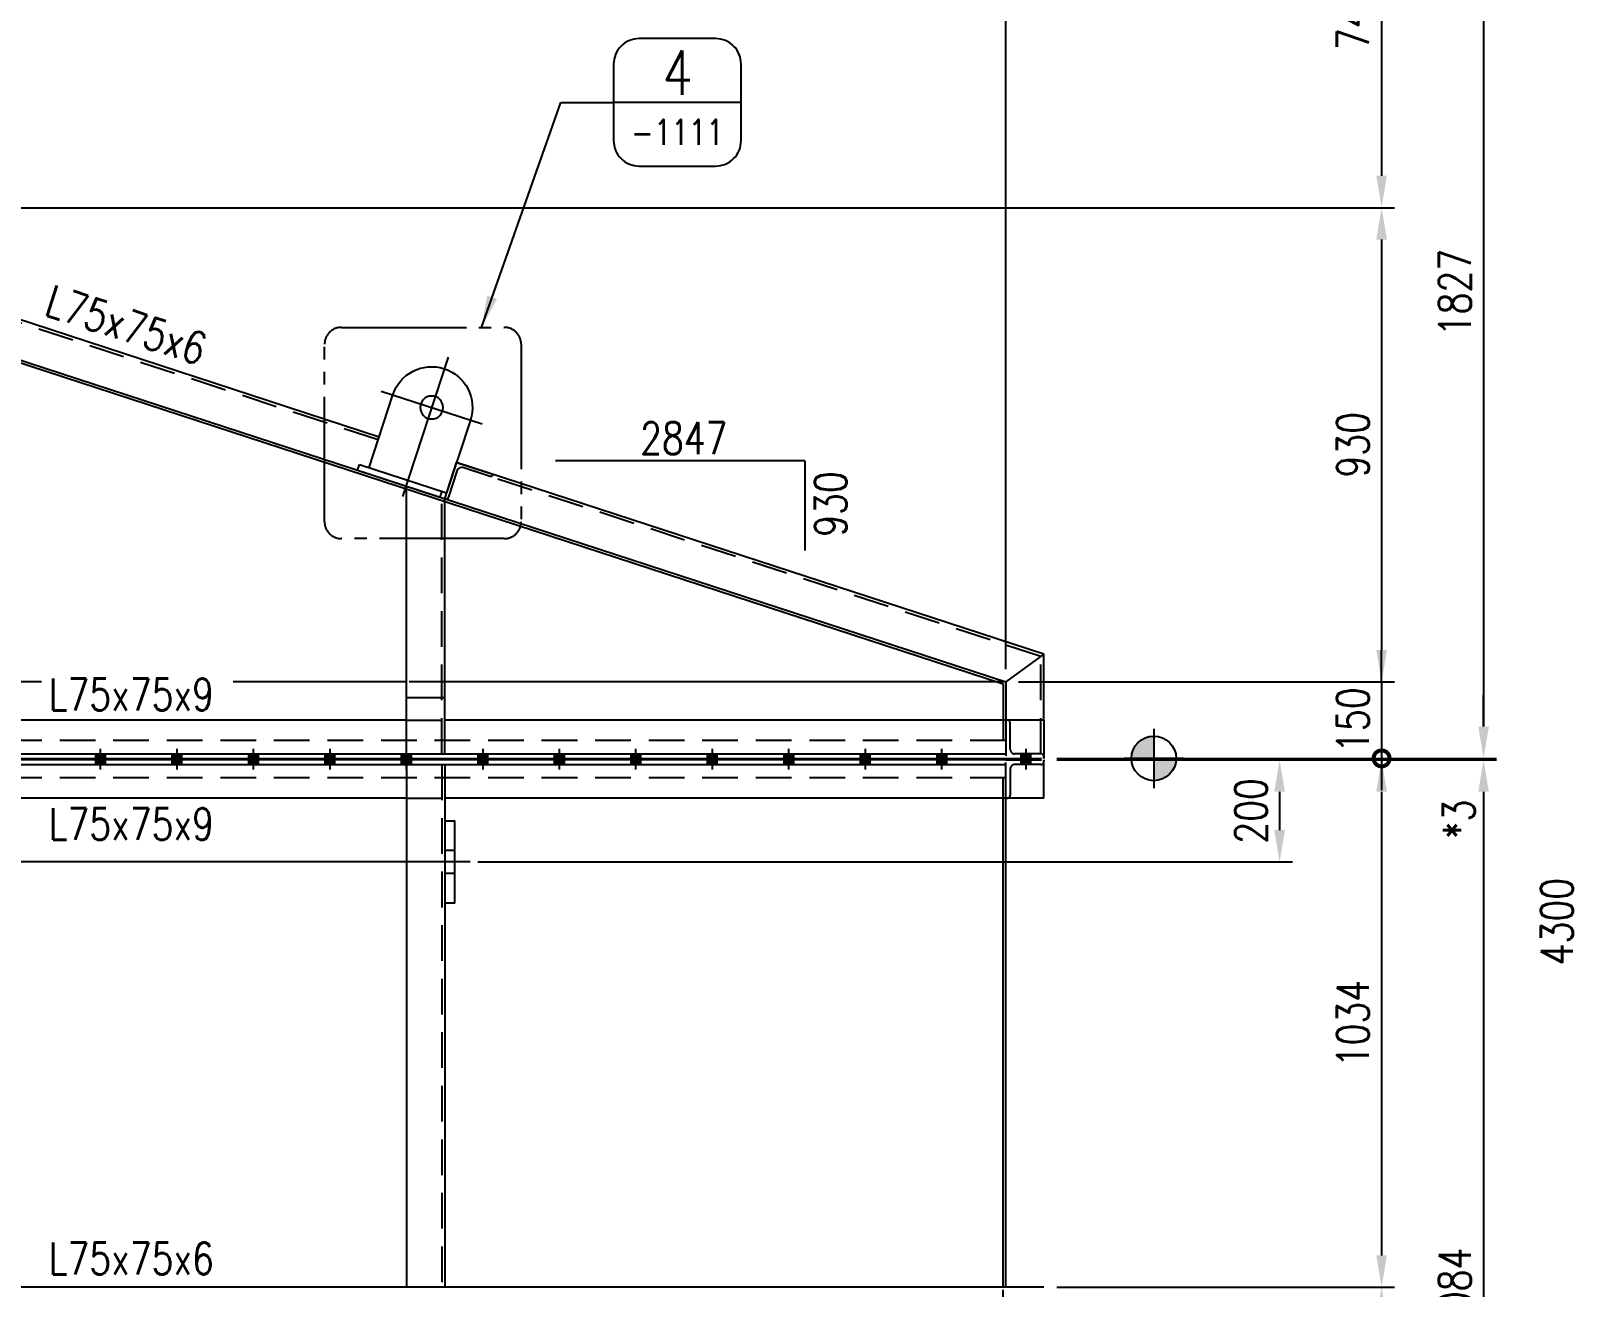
# Model space of a CAD drawing. Header units: millimetres. Extents: x 0 to 134087, y -49114 to 20834.
# Drawn here: x 60065 to 63080, y -39022 to -36558 of the extents above; entities that cross this region are included whole.
import ezdxf
from ezdxf.enums import TextEntityAlignment as Align

# ---------------------------------------------------------------- set-up
doc = ezdxf.new("R2010")
doc.units = ezdxf.units.MM
doc.header["$LTSCALE"] = 35
for name, pattern in [('JNK-CENTER', [34, 30, -1.5, 1, -1.5]), ('JNK-HIDDEN', [3, 2, -1]), ('PH2', [15, 10, -1, 1, -1, 1, -1])]:
    doc.linetypes.add(name, pattern=pattern)
for name, color, linetype in [('CEN-R', 1, 'JNK-CENTER'), ('CON-G', 3, 'Continuous'), ('CON-W', 7, 'Continuous'), ('CON-Y', 2, 'Continuous'), ('det', 2, 'PH2'), ('Dim-W', 7, 'Continuous'), ('HID-Y', 2, 'JNK-HIDDEN'), ('STL-OBJT', 7, 'Continuous'), ('TXTD-Y', 2, 'Continuous'), ('TXTN-G', 3, 'Continuous')]:
    doc.layers.add(name, color=color, linetype=linetype)
doc.layers.add('CONT-G', color=3, linetype='Continuous', lineweight=25)
doc.styles.add('SIMPLEX', font='simplex.shx', dxfattribs={"width": 0.8})
doc.dimstyles.new('DIM25', dxfattribs={"dimscale": 25, "dimtxt": 2.5, "dimasz": 2.5, "dimexe": 1, "dimexo": 1, "dimgap": 1, "dimtad": 1, "dimdec": 1, "dimdsep": 46, "dimtxsty": 'SIMPLEX', "dimcen": 0, "dimclrt": 2, "dimazin": 2, "dimtfac": 1, "dimtdec": 1, "dimtix": 1, "dimtmove": 2, "dimatfit": 0, "dimfxl": 0.18, "dimtolj": 1, "dimtzin": 0, "dimarcsym": 0})

# ---------------------------------------------------------------- blocks, each defined once
blk = doc.blocks.new('*D2579')
at = {"layer": 'DEFPOINTS', "color": 0, "transparency": 16777216}
for p in [(61977.1, -35245), (59130.1, -36005.2), (61977.1, -37835.2)]:
    blk.add_point(p, dxfattribs=at)
at = {"layer": 'Dim-W', "color": 0, "lineweight": -2, "transparency": 16777216}
for p, q in [((59130.1, -35980.2), (59130.1, -35220)), ((61977.1, -37810.2), (61977.1, -35220)), ((59192.6, -35245), (61914.6, -35245))]:
    blk.add_line(p, q, dxfattribs=at)
at = {"layer": 'Dim-W', "color": 0, "transparency": 16777216}
for points in [[(59192.6, -35234.6), (59192.6, -35255.4), (59130.1, -35245)], [(61914.6, -35234.6), (61914.6, -35255.4), (61977.1, -35245)]]:
    blk.add_solid(points, dxfattribs=at)
at = {"layer": 'Dim-W', "color": 2, "transparency": 16777216, "insert": (60553.6, -35188.7), "char_height": 62.5, "attachment_point": 5, "style": 'SIMPLEX', "bg_fill": 3, "box_fill_scale": 1.1, "bg_fill_color": 256, "bg_fill_true_color": 13158600, "bg_fill_transparency": 0}
blk.add_mtext('\\A1;2847', dxfattribs=at)
blk = doc.blocks.new('*D2581')
at = {"layer": 'DEFPOINTS', "color": 0, "transparency": 16777216}
for p in [(59205.1, -36158.2), (59130.1, -36905.2), (62714.2, -36905.2)]:
    blk.add_point(p, dxfattribs=at)
at = {"layer": 'Dim-W', "color": 0, "lineweight": -2, "transparency": 16777216}
for p, q in [((59230.1, -36158.2), (62739.2, -36158.2)), ((62714.2, -36220.7), (62714.2, -36842.7)), ((59155.1, -36905.2), (62739.2, -36905.2))]:
    blk.add_line(p, q, dxfattribs=at)
at = {"layer": 'Dim-W', "color": 0, "transparency": 16777216}
for points in [[(62703.8, -36220.7), (62724.7, -36220.7), (62714.2, -36158.2)], [(62703.8, -36842.7), (62724.7, -36842.7), (62714.2, -36905.2)]]:
    blk.add_solid(points, dxfattribs=at)
at = {"layer": 'Dim-W', "color": 2, "transparency": 16777216, "insert": (62658, -36531.7), "char_height": 62.5, "attachment_point": 5, "rotation": 90, "style": 'SIMPLEX', "bg_fill": 3, "box_fill_scale": 1.1, "bg_fill_color": 256, "bg_fill_true_color": 13158600, "bg_fill_transparency": 0}
blk.add_mtext('\\A1;747', dxfattribs=at)
blk = doc.blocks.new('*D2582')
at = {"layer": 'DEFPOINTS', "color": 0, "transparency": 16777216}
for p in [(59130.1, -36905.2), (61977.1, -37835.2), (62714.2, -37835.2)]:
    blk.add_point(p, dxfattribs=at)
at = {"layer": 'Dim-W', "color": 0, "lineweight": -2, "transparency": 16777216}
for p, q in [((59155.1, -36905.2), (62739.2, -36905.2)), ((62714.2, -36967.7), (62714.2, -37772.7)), ((62002.1, -37835.2), (62739.2, -37835.2))]:
    blk.add_line(p, q, dxfattribs=at)
at = {"layer": 'Dim-W', "color": 0, "transparency": 16777216}
for points in [[(62703.8, -36967.7), (62724.7, -36967.7), (62714.2, -36905.2)], [(62703.8, -37772.7), (62724.7, -37772.7), (62714.2, -37835.2)]]:
    blk.add_solid(points, dxfattribs=at)
at = {"layer": 'Dim-W', "color": 2, "transparency": 16777216, "insert": (62658, -37370.2), "char_height": 62.5, "attachment_point": 5, "rotation": 90, "style": 'SIMPLEX', "bg_fill": 3, "box_fill_scale": 1.1, "bg_fill_color": 256, "bg_fill_true_color": 13158600, "bg_fill_transparency": 0}
blk.add_mtext('\\A1;930', dxfattribs=at)
blk = doc.blocks.new('*D2583')
at = {"layer": 'DEFPOINTS', "color": 0, "transparency": 16777216}
for p in [(59205.1, -36158.2), (62052.1, -37985.2), (62914.2, -37985.2)]:
    blk.add_point(p, dxfattribs=at)
at = {"layer": 'Dim-W', "color": 0, "lineweight": -2, "transparency": 16777216}
for p, q in [((59230.1, -36158.2), (62939.2, -36158.2)), ((62914.2, -36220.7), (62914.2, -37922.7)), ((62077.1, -37985.2), (62939.2, -37985.2))]:
    blk.add_line(p, q, dxfattribs=at)
at = {"layer": 'Dim-W', "color": 0, "transparency": 16777216}
for points in [[(62903.8, -36220.7), (62924.7, -36220.7), (62914.2, -36158.2)], [(62903.8, -37922.7), (62924.7, -37922.7), (62914.2, -37985.2)]]:
    blk.add_solid(points, dxfattribs=at)
at = {"layer": 'Dim-W', "color": 2, "transparency": 16777216, "insert": (62858, -37071.7), "char_height": 62.5, "attachment_point": 5, "rotation": 90, "style": 'SIMPLEX', "bg_fill": 3, "box_fill_scale": 1.1, "bg_fill_color": 256, "bg_fill_true_color": 13158600, "bg_fill_transparency": 0}
blk.add_mtext('\\A1;1827', dxfattribs=at)
blk = doc.blocks.new('*D2584')
at = {"layer": 'DEFPOINTS', "color": 0, "transparency": 16777216}
for p in [(62052.1, -37988.2), (62067.1, -40072.2), (62914.2, -40072.2)]:
    blk.add_point(p, dxfattribs=at)
at = {"layer": 'Dim-W', "color": 0, "lineweight": -2, "transparency": 16777216}
for p, q in [((62077.1, -37988.2), (62939.2, -37988.2)), ((62914.2, -38050.7), (62914.2, -40009.7)), ((62092.1, -40072.2), (62939.2, -40072.2))]:
    blk.add_line(p, q, dxfattribs=at)
at = {"layer": 'Dim-W', "color": 0, "transparency": 16777216}
for points in [[(62903.8, -38050.7), (62924.7, -38050.7), (62914.2, -37988.2)], [(62903.8, -40009.7), (62924.7, -40009.7), (62914.2, -40072.2)]]:
    blk.add_solid(points, dxfattribs=at)
at = {"layer": 'Dim-W', "color": 2, "transparency": 16777216, "insert": (62858, -39030.2), "char_height": 62.5, "attachment_point": 5, "rotation": 90, "style": 'SIMPLEX', "bg_fill": 3, "box_fill_scale": 1.1, "bg_fill_color": 256, "bg_fill_true_color": 13158600, "bg_fill_transparency": 0}
blk.add_mtext('\\A1;2084', dxfattribs=at)
blk = doc.blocks.new('*D2587')
at = {"layer": 'DEFPOINTS', "color": 0, "transparency": 16777216}
for p in [(59205.1, -36155.2), (62077.1, -40455.2), (63114.2, -40455.2)]:
    blk.add_point(p, dxfattribs=at)
at = {"layer": 'Dim-W', "color": 0, "lineweight": -2, "transparency": 16777216}
for p, q in [((59230.1, -36155.2), (63139.2, -36155.2)), ((63114.2, -36217.7), (63114.2, -40392.7)), ((62102.1, -40455.2), (63139.2, -40455.2))]:
    blk.add_line(p, q, dxfattribs=at)
at = {"layer": 'Dim-W', "color": 0, "transparency": 16777216}
for points in [[(63103.8, -36217.7), (63124.7, -36217.7), (63114.2, -36155.2)], [(63103.8, -40392.7), (63124.7, -40392.7), (63114.2, -40455.2)]]:
    blk.add_solid(points, dxfattribs=at)
at = {"layer": 'Dim-W', "color": 2, "transparency": 16777216, "insert": (63058, -38305.2), "char_height": 62.5, "attachment_point": 5, "rotation": 90, "style": 'SIMPLEX', "bg_fill": 3, "box_fill_scale": 1.1, "bg_fill_color": 256, "bg_fill_true_color": 13158600, "bg_fill_transparency": 0}
blk.add_mtext('\\A1;4300', dxfattribs=at)
blk = doc.blocks.new('*D2588')
at = {"layer": 'DEFPOINTS', "color": 0, "transparency": 16777216}
for p in [(62914.2, -37985.2), (62914.2, -37985.2), (62914.2, -37988.2)]:
    blk.add_point(p, dxfattribs=at)
at = {"layer": 'Dim-W', "color": 0, "lineweight": -2, "transparency": 16777216}
for p, q in [((62914.2, -37922.7), (62914.2, -37860.2)), ((62914.2, -37988.2), (62914.2, -37985.2)), ((62914.2, -38050.7), (62914.2, -38113.2))]:
    blk.add_line(p, q, dxfattribs=at)
at = {"layer": 'Dim-W', "color": 0, "transparency": 16777216}
blk.add_solid([(62903.8, -37922.7), (62924.7, -37922.7), (62914.2, -37985.2)], dxfattribs=at)
at = {"layer": 'Dim-W', "color": 2, "transparency": 16777216, "insert": (62865.5, -38104.6), "char_height": 62.5, "attachment_point": 5, "rotation": 90, "style": 'SIMPLEX', "bg_fill": 3, "box_fill_scale": 1.1, "bg_fill_color": 256, "bg_fill_true_color": 13158600, "bg_fill_transparency": 0}
blk.add_mtext('\\A1;*3', dxfattribs=at)
at = {"layer": 'Dim-W', "color": 0, "transparency": 16777216}
blk.add_solid([(62903.8, -38050.7), (62924.7, -38050.7), (62914.2, -37988.2)], dxfattribs=at)
blk = doc.blocks.new('FS-MARK')
h = blk.add_hatch(color=256)
edge = h.paths.add_edge_path()
edge.add_arc((0, 0), 1.75, 90, 180)
edge.add_line((-1.75, 0), (0, 0))
edge.add_line((0, 0), (0, 1.75))
h = blk.add_hatch(color=256)
edge = h.paths.add_edge_path()
edge.add_line((0, 0), (0, -1.75))
edge.add_arc((0, 0), 1.75, 270, 360)
edge.add_line((1.75, 0), (0, 0))
for p, q in [((0, 2.33), (0, -2.33)), ((2.33, 0), (-2.33, 0))]:
    blk.add_line(p, q)
blk.add_circle((0, 0), 1.75)
at = {"layer": 'CON-Y', "style": 'SIMPLEX', "width": 0.8}
blk.add_attdef('F.S.', (3.19, 1), '', height=2.5, dxfattribs=at)
blk = doc.blocks.new('*D2589')
at = {"layer": 'DEFPOINTS', "color": 0, "transparency": 16777216}
for p in [(62052.1, -37988.2), (60917.1, -38188.2), (62514.2, -38188.2)]:
    blk.add_point(p, dxfattribs=at)
at = {"layer": 'Dim-W', "color": 0, "lineweight": -2, "transparency": 16777216}
for p, q in [((62077.1, -37988.2), (62539.2, -37988.2)), ((62514.2, -38050.7), (62514.2, -38125.7)), ((60942.1, -38188.2), (62539.2, -38188.2))]:
    blk.add_line(p, q, dxfattribs=at)
at = {"layer": 'Dim-W', "color": 0, "transparency": 16777216}
for points in [[(62503.8, -38050.7), (62524.7, -38050.7), (62514.2, -37988.2)], [(62503.8, -38125.7), (62524.7, -38125.7), (62514.2, -38188.2)]]:
    blk.add_solid(points, dxfattribs=at)
at = {"layer": 'Dim-W', "color": 2, "transparency": 16777216, "insert": (62458, -38088.2), "char_height": 62.5, "attachment_point": 5, "rotation": 90, "style": 'SIMPLEX', "bg_fill": 3, "box_fill_scale": 1.1, "bg_fill_color": 256, "bg_fill_true_color": 13158600, "bg_fill_transparency": 0}
blk.add_mtext('\\A1;200', dxfattribs=at)
blk = doc.blocks.new('det-tag')
at = {"layer": 'CON-Y'}
blk.add_line((5, 0), (-5, 0), dxfattribs=at)
blk.add_lwpolyline([(-3, -5), (3, -5, 0.414214), (5, -3), (5, 3, 0.414214), (3, 5), (-3, 5, 0.414214), (-5, 3), (-5, -3, 0.414214)], format="xyb", close=True, dxfattribs=at)
at = {"layer": 'CON-G', "style": 'SIMPLEX', "width": 0.8}
blk.add_attdef('TAG', text='', height=3.5, dxfattribs=at).set_placement((0.02, 0.58), align=Align.CENTER)
at = {"layer": 'CON-Y', "style": 'SIMPLEX', "width": 0.8}
blk.add_attdef('-8888', text='', height=2, dxfattribs=at).set_placement((0, -3.34), align=Align.CENTER)
blk = doc.blocks.new('A$C4895520B')
at = {"layer": 'CEN-R'}
for p, q in [((0, 254), (0, -33.4)), ((104, 150), (-104, 150))]:
    blk.add_line(p, q, dxfattribs=at)
at = {"layer": 'CON-G'}
for p, q in [((-80, 150), (-80, 0)), ((80, 0), (80, 150)), ((99.9, 0), (-80, 0)), ((99.9, -12), (99.9, 0)), ((-70, 0), (-70, -12)), ((99.9, -12), (-70, -12))]:
    blk.add_line(p, q, dxfattribs=at)
blk.add_circle((0, 150), 22.5, dxfattribs=at)
blk.add_arc((0, 150), 80, 0, 180, dxfattribs=at)
blk = doc.blocks.new('_DotSmall')
at = {"color": 0, "linetype": 'ByBlock', "const_width": 0.5}
blk.add_lwpolyline([(-0.0625, 0, 1), (0.0625, 0, 1)], format="xyb", close=True, dxfattribs=at)
blk = doc.blocks.new('*D2614')
at = {"layer": 'DEFPOINTS', "color": 0, "transparency": 16777216}
for p in [(62714.2, -37835.2), (62052.1, -37985.2), (62714.2, -37985.2)]:
    blk.add_point(p, dxfattribs=at)
at = {"layer": 'Dim-W', "color": 0, "lineweight": -2, "transparency": 16777216}
for p, q in [((62714.2, -37835.2), (62714.2, -37772.7)), ((62714.2, -37835.2), (62714.2, -37985.2)), ((62077.1, -37985.2), (62739.2, -37985.2)), ((62714.2, -37985.2), (62714.2, -38047.7))]:
    blk.add_line(p, q, dxfattribs=at)
at = {"layer": 'Dim-W', "color": 0, "lineweight": -2, "transparency": 16777216, "xscale": 62.5, "yscale": 62.5, "zscale": 62.5, "rotation": 90}
blk.add_blockref('_DotSmall', (62714.2, -37985.2), dxfattribs=at)
at = {"layer": 'Dim-W', "color": 2, "transparency": 16777216, "insert": (62658, -37910.2), "char_height": 62.5, "attachment_point": 5, "rotation": 90, "style": 'SIMPLEX'}
blk.add_mtext('\\A1;150', dxfattribs=at)
blk = doc.blocks.new('_None')
blk = doc.blocks.new('*D2622')
at = {"layer": 'DEFPOINTS', "color": 0, "transparency": 16777216}
for p in [(62052.1, -37988.2), (62052.1, -39022.2), (62714.2, -39022.2)]:
    blk.add_point(p, dxfattribs=at)
at = {"layer": 'Dim-W', "color": 0, "lineweight": -2, "transparency": 16777216}
for p, q in [((62077.1, -37988.2), (62739.2, -37988.2)), ((62714.2, -38050.7), (62714.2, -38959.7)), ((62077.1, -39022.2), (62739.2, -39022.2))]:
    blk.add_line(p, q, dxfattribs=at)
at = {"layer": 'Dim-W', "color": 0, "transparency": 16777216}
for points in [[(62703.8, -38050.7), (62724.7, -38050.7), (62714.2, -37988.2)], [(62703.8, -38959.7), (62724.7, -38959.7), (62714.2, -39022.2)]]:
    blk.add_solid(points, dxfattribs=at)
at = {"layer": 'Dim-W', "color": 2, "transparency": 16777216, "insert": (62658, -38505.2), "char_height": 62.5, "attachment_point": 5, "rotation": 90, "style": 'SIMPLEX', "bg_fill": 3, "box_fill_scale": 1.1, "bg_fill_color": 256, "bg_fill_true_color": 13158600, "bg_fill_transparency": 0}
blk.add_mtext('\\A1;1034', dxfattribs=at)
blk = doc.blocks.new('*D2623')
at = {"layer": 'DEFPOINTS', "color": 0, "transparency": 16777216}
for p in [(62052.1, -39022.2), (62067.1, -40072.2), (62714.2, -40072.2)]:
    blk.add_point(p, dxfattribs=at)
at = {"layer": 'Dim-W', "color": 0, "lineweight": -2, "transparency": 16777216}
for p, q in [((62077.1, -39022.2), (62739.2, -39022.2)), ((62714.2, -39084.7), (62714.2, -40009.7)), ((62092.1, -40072.2), (62739.2, -40072.2))]:
    blk.add_line(p, q, dxfattribs=at)
at = {"layer": 'Dim-W', "color": 0, "transparency": 16777216}
for points in [[(62703.8, -39084.7), (62724.7, -39084.7), (62714.2, -39022.2)], [(62703.8, -40009.7), (62724.7, -40009.7), (62714.2, -40072.2)]]:
    blk.add_solid(points, dxfattribs=at)
at = {"layer": 'Dim-W', "color": 2, "transparency": 16777216, "insert": (62658, -39547.2), "char_height": 62.5, "attachment_point": 5, "rotation": 90, "style": 'SIMPLEX', "bg_fill": 3, "box_fill_scale": 1.1, "bg_fill_color": 256, "bg_fill_true_color": 13158600, "bg_fill_transparency": 0}
blk.add_mtext('\\A1;1050', dxfattribs=at)

msp = doc.modelspace()

# ---------------------------------------------------------------- hatches: boundary and pattern name
at = {"layer": 'CON-W'}
h = msp.add_hatch(color=256, dxfattribs=at)
h.paths.add_polyline_path([(60192.6409, -37976.2481), (60211.6409, -37976.2481), (60211.6409, -37985.2481), (60192.6409, -37985.2481)])
h.paths.add_polyline_path([(60192.6409, -37988.2481), (60211.6409, -37988.2481), (60211.6409, -37997.2481), (60192.6409, -37997.2481)])
h = msp.add_hatch(color=256, dxfattribs=at)
h.paths.add_polyline_path([(60342.6409, -37976.2481), (60361.6409, -37976.2481), (60361.6409, -37985.2481), (60342.6409, -37985.2481)])
h.paths.add_polyline_path([(60342.6409, -37988.2481), (60361.6409, -37988.2481), (60361.6409, -37997.2481), (60342.6409, -37997.2481)])
h = msp.add_hatch(color=256, dxfattribs=at)
h.paths.add_polyline_path([(60492.6409, -37976.2481), (60511.6409, -37976.2481), (60511.6409, -37985.2481), (60492.6409, -37985.2481)])
h.paths.add_polyline_path([(60492.6409, -37988.2481), (60511.6409, -37988.2481), (60511.6409, -37997.2481), (60492.6409, -37997.2481)])
h = msp.add_hatch(color=256, dxfattribs=at)
h.paths.add_polyline_path([(60642.6409, -37976.2481), (60661.6409, -37976.2481), (60661.6409, -37985.2481), (60642.6409, -37985.2481)])
h.paths.add_polyline_path([(60642.6409, -37988.2481), (60661.6409, -37988.2481), (60661.6409, -37997.2481), (60642.6409, -37997.2481)])
h = msp.add_hatch(color=256, dxfattribs=at)
h.paths.add_polyline_path([(60792.6409, -37976.2481), (60811.6409, -37976.2481), (60811.6409, -37985.2481), (60792.6409, -37985.2481)])
h.paths.add_polyline_path([(60792.6409, -37988.2481), (60811.6409, -37988.2481), (60811.6409, -37997.2481), (60792.6409, -37997.2481)])
h = msp.add_hatch(color=256, dxfattribs=at)
h.paths.add_polyline_path([(60942.6409, -37976.2481), (60961.6409, -37976.2481), (60961.6409, -37985.2481), (60942.6409, -37985.2481)])
h.paths.add_polyline_path([(60942.6409, -37988.2481), (60961.6409, -37988.2481), (60961.6409, -37997.2481), (60942.6409, -37997.2481)])
h = msp.add_hatch(color=256, dxfattribs=at)
h.paths.add_polyline_path([(61092.6409, -37976.2481), (61111.6409, -37976.2481), (61111.6409, -37985.2481), (61092.6409, -37985.2481)])
h.paths.add_polyline_path([(61092.6409, -37988.2481), (61111.6409, -37988.2481), (61111.6409, -37997.2481), (61092.6409, -37997.2481)])
h = msp.add_hatch(color=256, dxfattribs=at)
h.paths.add_polyline_path([(61242.6409, -37976.2481), (61261.6409, -37976.2481), (61261.6409, -37985.2481), (61242.6409, -37985.2481)])
h.paths.add_polyline_path([(61242.6409, -37988.2481), (61261.6409, -37988.2481), (61261.6409, -37997.2481), (61242.6409, -37997.2481)])
h = msp.add_hatch(color=256, dxfattribs=at)
h.paths.add_polyline_path([(61392.6409, -37976.2481), (61411.6409, -37976.2481), (61411.6409, -37985.2481), (61392.6409, -37985.2481)])
h.paths.add_polyline_path([(61392.6409, -37988.2481), (61411.6409, -37988.2481), (61411.6409, -37997.2481), (61392.6409, -37997.2481)])
h = msp.add_hatch(color=256, dxfattribs=at)
h.paths.add_polyline_path([(61542.6409, -37976.2481), (61561.6409, -37976.2481), (61561.6409, -37985.2481), (61542.6409, -37985.2481)])
h.paths.add_polyline_path([(61542.6409, -37988.2481), (61561.6409, -37988.2481), (61561.6409, -37997.2481), (61542.6409, -37997.2481)])
h = msp.add_hatch(color=256, dxfattribs=at)
h.paths.add_polyline_path([(61692.6409, -37976.2481), (61711.6409, -37976.2481), (61711.6409, -37985.2481), (61692.6409, -37985.2481)])
h.paths.add_polyline_path([(61692.6409, -37988.2481), (61711.6409, -37988.2481), (61711.6409, -37997.2481), (61692.6409, -37997.2481)])
h = msp.add_hatch(color=256, dxfattribs=at)
h.paths.add_polyline_path([(61842.6409, -37976.2481), (61861.6409, -37976.2481), (61861.6409, -37985.2481), (61842.6409, -37985.2481)])
h.paths.add_polyline_path([(61842.6409, -37988.2481), (61861.6409, -37988.2481), (61861.6409, -37997.2481), (61842.6409, -37997.2481)])
h = msp.add_hatch(color=256, dxfattribs=at)
h.paths.add_polyline_path([(62007.6409, -37976.2481), (62026.6409, -37976.2481), (62026.6409, -37985.2481), (62007.6409, -37985.2481)])
h.paths.add_polyline_path([(62007.6409, -37988.2481), (62026.6409, -37988.2481), (62026.6409, -37997.2481), (62007.6409, -37997.2481)])

# ---------------------------------------------------------------- linework, layer by layer
at = {"layer": 'CEN-R'}
for p, q in [((60202.1409, -38007.2481), (60202.1409, -37966.2481)), ((60352.1409, -38007.2481), (60352.1409, -37966.2481)), ((60502.1409, -38007.2481), (60502.1409, -37966.2481)), ((60652.1409, -38007.2481), (60652.1409, -37966.2481)), ((60802.1409, -38007.2481), (60802.1409, -37966.2481)), ((60952.1409, -38007.2481), (60952.1409, -37966.2481)), ((61102.1409, -38007.2481), (61102.1409, -37966.2481)), ((61252.1409, -38007.2481), (61252.1409, -37966.2481)), ((61402.1409, -38007.2481), (61402.1409, -37966.2481)), ((61552.1409, -38007.2481), (61552.1409, -37966.2481)), ((61702.1409, -38007.2481), (61702.1409, -37966.2481)), ((61852.1409, -38007.2481), (61852.1409, -37966.2481)), ((62017.1409, -38007.2481), (62017.1409, -37966.2481)), ((60917.1409, -38188.2481), (56027.1409, -38188.2481)), ((60927.1409, -38188.2481), (60857.1409, -38188.2481))]:
    msp.add_line(p, q, dxfattribs=at)
at = {"layer": 'CON-G'}
for p, q in [((60802.1409, -37976.2481), (60802.1409, -37451.423)), ((60877.1409, -37976.2481), (60877.1409, -37475.9225)), ((62052.1409, -37780.8475), (61977.1409, -37835.2481)), ((62052.1409, -37910.2481), (62052.1409, -37780.8475)), ((60086.1736, -37835.2481), (59677.1409, -37835.2481)), ((60802.1409, -37835.2481), (60462.0637, -37835.2481)), ((61977.1409, -37835.2481), (60877.1409, -37835.2481)), ((61972.1409, -37838.8748), (61972.1409, -37910.2481)), ((60802.1409, -37910.2481), (59677.1409, -37910.2481)), ((62052.1409, -37910.2481), (60877.1409, -37910.2481)), ((62052.1409, -37910.2481), (62052.1409, -37985.2481)), ((54977.1409, -37976.2481), (61977.1409, -37976.2481)), ((54977.1409, -37985.2481), (61977.1409, -37985.2481)), ((61977.1409, -37988.2481), (54977.1409, -37988.2481)), ((61871.1219, -37988.2481), (54977.1409, -37988.2481)), ((54977.1409, -37997.2481), (61977.1409, -37997.2481)), ((60802.1409, -37997.2481), (60802.1409, -39022.2481)), ((60877.1409, -37997.2481), (60877.1409, -39022.2481)), ((62052.1409, -38063.2481), (62052.1409, -37988.2481)), ((61977.1409, -39022.2481), (61977.1409, -38023.2481)), ((60802.1409, -38063.2481), (59677.1409, -38063.2481)), ((62052.1409, -38063.2481), (60877.1409, -38063.2481)), ((61972.1409, -39022.2481), (61972.1409, -38063.2481))]:
    msp.add_line(p, q, dxfattribs=at)
msp.add_lwpolyline([(61977.1409, -37835.2481), (61977.1409, -37950.2481)], dxfattribs=at)
msp.add_lwpolyline([(60877.1409, -38108.2481), (60877.1409, -38268.2481), (60897.1409, -38268.2481), (60897.1409, -38108.2481)], close=True, dxfattribs=at)
at = {"layer": 'CONT-G'}
for p, q in [((59125.1409, -36908.8748), (61972.1409, -37838.8748)), ((59130.1409, -36905.2481), (61977.1409, -37835.2481))]:
    msp.add_line(p, q, dxfattribs=at)
at = {"layer": 'HID-Y'}
for p, q in [((60871.1409, -37976.2481), (60871.1409, -37473.9626)), ((62046.1409, -37976.2481), (62046.1409, -37785.1996)), ((60802.1409, -37910.2481), (60877.1409, -37910.2481)), ((61977.1409, -37950.2481), (54977.1409, -37950.2481)), ((60192.6409, -37985.2481), (60192.6409, -37976.2481)), ((60211.6409, -37985.2481), (60211.6409, -37976.2481)), ((60342.6409, -37985.2481), (60342.6409, -37976.2481)), ((60361.6409, -37985.2481), (60361.6409, -37976.2481)), ((60492.6409, -37985.2481), (60492.6409, -37976.2481)), ((60511.6409, -37985.2481), (60511.6409, -37976.2481)), ((60642.6409, -37985.2481), (60642.6409, -37976.2481)), ((60661.6409, -37985.2481), (60661.6409, -37976.2481)), ((60792.6409, -37985.2481), (60792.6409, -37976.2481)), ((60811.6409, -37985.2481), (60811.6409, -37976.2481)), ((60942.6409, -37985.2481), (60942.6409, -37976.2481)), ((60961.6409, -37985.2481), (60961.6409, -37976.2481)), ((61092.6409, -37985.2481), (61092.6409, -37976.2481)), ((61111.6409, -37985.2481), (61111.6409, -37976.2481)), ((61242.6409, -37985.2481), (61242.6409, -37976.2481)), ((61261.6409, -37985.2481), (61261.6409, -37976.2481)), ((61392.6409, -37985.2481), (61392.6409, -37976.2481)), ((61411.6409, -37985.2481), (61411.6409, -37976.2481)), ((61542.6409, -37985.2481), (61542.6409, -37976.2481)), ((61561.6409, -37985.2481), (61561.6409, -37976.2481)), ((61692.6409, -37985.2481), (61692.6409, -37976.2481)), ((61711.6409, -37985.2481), (61711.6409, -37976.2481)), ((61842.6409, -37985.2481), (61842.6409, -37976.2481)), ((61861.6409, -37985.2481), (61861.6409, -37976.2481)), ((62007.6409, -37985.2481), (62007.6409, -37976.2481)), ((62026.6409, -37985.2481), (62026.6409, -37976.2481)), ((60192.6409, -37997.2481), (60192.6409, -37988.2481)), ((60211.6409, -37997.2481), (60211.6409, -37988.2481)), ((60342.6409, -37997.2481), (60342.6409, -37988.2481)), ((60361.6409, -37997.2481), (60361.6409, -37988.2481)), ((60492.6409, -37997.2481), (60492.6409, -37988.2481)), ((60511.6409, -37997.2481), (60511.6409, -37988.2481)), ((60642.6409, -37997.2481), (60642.6409, -37988.2481)), ((60661.6409, -37997.2481), (60661.6409, -37988.2481)), ((60792.6409, -37997.2481), (60792.6409, -37988.2481)), ((60811.6409, -37997.2481), (60811.6409, -37988.2481)), ((60871.1409, -37997.2481), (60871.1409, -39022.2481)), ((60942.6409, -37997.2481), (60942.6409, -37988.2481)), ((60961.6409, -37997.2481), (60961.6409, -37988.2481)), ((61092.6409, -37997.2481), (61092.6409, -37988.2481)), ((61111.6409, -37997.2481), (61111.6409, -37988.2481)), ((61242.6409, -37997.2481), (61242.6409, -37988.2481)), ((61261.6409, -37997.2481), (61261.6409, -37988.2481)), ((61392.6409, -37997.2481), (61392.6409, -37988.2481)), ((61411.6409, -37997.2481), (61411.6409, -37988.2481)), ((61542.6409, -37997.2481), (61542.6409, -37988.2481)), ((61561.6409, -37997.2481), (61561.6409, -37988.2481)), ((61692.6409, -37997.2481), (61692.6409, -37988.2481)), ((61711.6409, -37997.2481), (61711.6409, -37988.2481)), ((61842.6409, -37997.2481), (61842.6409, -37988.2481)), ((61861.6409, -37997.2481), (61861.6409, -37988.2481)), ((62007.6409, -37997.2481), (62007.6409, -37988.2481)), ((62026.6409, -37997.2481), (62026.6409, -37988.2481)), ((61977.1409, -38023.2481), (54977.1409, -38023.2481)), ((61972.1409, -38063.2481), (61972.1409, -38023.2481)), ((60802.1409, -38063.2481), (60877.1409, -38063.2481)), ((60802.1409, -38063.2481), (60877.1409, -38063.2481)), ((60897.1409, -38165.7481), (60877.1409, -38165.7481)), ((60897.1409, -38210.7481), (60877.1409, -38210.7481))]:
    msp.add_line(p, q, dxfattribs=at)
msp.add_lwpolyline([(61972.1409, -37910.2481), (61972.1409, -37950.2481)], dxfattribs=at)
for points in [[(61977.1409, -37985.2481), (62052.1409, -37985.2481), (62052.1409, -37982.2481, 0.414213562), (62046.1409, -37976.2481), (61994.6409, -37976.2481, -0.414213562), (61986.1409, -37967.7481), (61986.1409, -37916.2481, 0.414213562), (61980.1409, -37910.2481), (61977.1409, -37910.2481)], [(61977.1409, -37988.2481), (62052.1409, -37988.2481), (62052.1409, -37991.2481, -0.414213562), (62046.1409, -37997.2481), (61994.6409, -37997.2481, 0.414213562), (61986.1409, -38005.7481), (61986.1409, -38057.2481, -0.414213562), (61980.1409, -38063.2481), (61977.1409, -38063.2481)]]:
    msp.add_lwpolyline(points, format="xyb", close=True, dxfattribs=at)

# ---------------------------------------------------------------- texts
at = {"layer": 'CON-Y', "style": 'SIMPLEX', "width": 0.8}
for p in [(60100.9388, -37890.9416), (60100.9388, -38145.0547)]:
    msp.add_text('L75x75x9', height=62.5, dxfattribs=at).set_placement(p)

# ---------------------------------------------------------------- next in the draw order: dimensions: what is measured, and where the dimension line sits
at = {"layer": 'Dim-W'}
dim = msp.add_linear_dim(base=(61977.1409, -35244.9938), p1=(59130.1409, -36005.2481), p2=(61977.1409, -37835.2481), dimstyle='DIM25', override={"dimdec": 0, "dimtdec": 0, "dimtix": 0, "dimatfit": 2, "dimtfill": 1}, dxfattribs=at)
dim.commit()
dim.dimension.update_dxf_attribs({"geometry": '*D2579', "text_midpoint": (60553.6409, -35188.7438)})

# ---------------------------------------------------------------- next in the draw order: dimensions: what is measured, and where the dimension line sits
dim = msp.add_linear_dim(base=(62714.2408, -36905.2481), p1=(59205.1409, -36158.2481), p2=(59130.1409, -36905.2481), angle=90, dimstyle='DIM25', override={"dimdec": 0, "dimtdec": 0, "dimtix": 0, "dimatfit": 2, "dimtfill": 1}, dxfattribs=at)
dim.commit()
dim.dimension.update_dxf_attribs({"geometry": '*D2581', "text_midpoint": (62657.9908, -36531.7481)})

# ---------------------------------------------------------------- next in the draw order: dimensions: what is measured, and where the dimension line sits
dim = msp.add_linear_dim(base=(62714.2408, -37835.2481), p1=(59130.1409, -36905.2481), p2=(61977.1409, -37835.2481), angle=90, dimstyle='DIM25', override={"dimdec": 0, "dimtdec": 0, "dimtix": 0, "dimatfit": 2, "dimtfill": 1}, dxfattribs=at)
dim.commit()
dim.dimension.update_dxf_attribs({"geometry": '*D2582', "text_midpoint": (62657.9908, -37370.2481)})

# ---------------------------------------------------------------- next in the draw order: dimensions: what is measured, and where the dimension line sits
dim = msp.add_linear_dim(base=(62914.2408, -37985.2481), p1=(59205.1409, -36158.2481), p2=(62052.1409, -37985.2481), angle=90, dimstyle='DIM25', override={"dimdec": 0, "dimtdec": 0, "dimtix": 0, "dimtmove": 0, "dimatfit": 2, "dimtfill": 1}, dxfattribs=at)
dim.commit()
dim.dimension.update_dxf_attribs({"geometry": '*D2583', "text_midpoint": (62914.2408, -37071.7481), "dimtype": 160})

# ---------------------------------------------------------------- next in the draw order: dimensions: what is measured, and where the dimension line sits
dim = msp.add_linear_dim(base=(62914.2408, -40072.2481), p1=(62052.1409, -37988.2481), p2=(62067.1409, -40072.2481), angle=90, dimstyle='DIM25', override={"dimdec": 0, "dimtdec": 0, "dimtix": 0, "dimtmove": 0, "dimatfit": 2, "dimtfill": 1}, dxfattribs=at)
dim.commit()
dim.dimension.update_dxf_attribs({"geometry": '*D2584', "text_midpoint": (62857.9908, -39030.2481)})

# ---------------------------------------------------------------- next in the draw order: dimensions: what is measured, and where the dimension line sits
dim = msp.add_linear_dim(base=(63114.2408, -40455.2481), p1=(59205.1409, -36155.2481), p2=(62077.1409, -40455.2481), angle=90, dimstyle='DIM25', override={"dimdec": 0, "dimtdec": 0, "dimtix": 0, "dimtmove": 0, "dimatfit": 2, "dimtfill": 1}, dxfattribs=at)
dim.commit()
dim.dimension.update_dxf_attribs({"geometry": '*D2587', "text_midpoint": (63114.2408, -38305.2481), "dimtype": 160})

# ---------------------------------------------------------------- next in the draw order: linework, layer by layer
at = {"layer": 'CON-G'}
for p, q in [((60802.1409, -37865.8377), (60877.1409, -37865.8377)), ((62052.1409, -39022.2481), (54902.1409, -39022.2481))]:
    msp.add_line(p, q, dxfattribs=at)
msp.add_lwpolyline([(60900.4293, -37404.6298), (60971.722, -37427.9183), (60971.101, -37429.8194, -0.414213562), (60966.0566, -37432.3796), (60912.3495, -37414.8357, 0.414213562), (60901.6303, -37420.2762), (60884.0863, -37473.9833, -0.414213562), (60879.042, -37476.5435), (60877.1409, -37475.9225)], format="xyb", close=True, dxfattribs=at)
at = {"layer": 'CONT-G'}
for p, q in [((60748.3382, -37354.9478), (59205.1409, -36850.8475)), ((62052.1409, -37780.8475), (60900.4293, -37404.6298))]:
    msp.add_line(p, q, dxfattribs=at)
at = {"layer": 'det', "ltscale": 0.7}
msp.add_lwpolyline([(60674.4626, -37139.8701), (60993.947, -37139.8701, -0.414213562), (61026.947, -37172.8701), (61026.947, -37521.2207, -0.414213562), (60993.947, -37554.2207), (60674.4626, -37554.2207, -0.414213562), (60641.4626, -37521.2207), (60641.4626, -37172.8701, -0.414213562)], format="xyb", close=True, dxfattribs=at)
at = {"layer": 'HID-Y'}
for p, q in [((60746.4751, -37360.6512), (59199.1409, -36855.1996)), ((62046.1409, -37785.1996), (60912.3495, -37414.8357)), ((60877.1409, -37835.2481), (60802.1409, -37835.2481)), ((61972.1409, -39097.2481), (61972.1409, -39022.2481))]:
    msp.add_line(p, q, dxfattribs=at)
at = {"layer": 'STL-OBJT'}
for p, q in [((61104.9999, -36698.6884), (61208.2904, -36698.6884)), ((61582.9873, -37401.929), (61094.5277, -37401.929)), ((61582.9873, -37401.929), (61582.9873, -37577.5948))]:
    msp.add_line(p, q, dxfattribs=at)

# ---------------------------------------------------------------- next in the draw order: block references
at = {"xscale": -1, "rotation": 341.9098743216371}
msp.add_blockref('A$C4895520B', (60804.8215, -37439.6747), dxfattribs=at)
at = {"layer": 'det', "ltscale": 0.7}
ref = msp.add_blockref('det-tag', (61333.2904, -36698.6884), dxfattribs=dict(at, xscale=25, yscale=25, zscale=25))
ref.add_attrib('TAG', '4', dxfattribs={"layer": 'TXTN-G', "height": 87.5, "style": 'SIMPLEX', "width": 0.8}).set_placement((61333.8737, -36684.1884), align=Align.CENTER)
ref.add_attrib('-8888', '-1111', dxfattribs={"layer": 'TXTD-Y', "height": 50, "style": 'SIMPLEX', "width": 0.8}).set_placement((61333.2904, -36782.1884), align=Align.CENTER)
at = {"layer": 'STL-OBJT', "xscale": 25, "yscale": 25, "zscale": 25}
msp.add_blockref('FS-MARK', (62267.5462, -37985.2481), dxfattribs=at)

# ---------------------------------------------------------------- next in the draw order: texts
at = {"layer": 'CON-Y', "style": 'SIMPLEX', "width": 0.8}
for s, rotation, p in [('L75x75x6', 341.9098743, (60089.0413, -37114.579)), ('930', 90, (61665.2119, -37550.6031))]:
    msp.add_text(s, height=62.5, rotation=rotation, dxfattribs=at).set_placement(p)
for s, p in [('2847', (61260.2278, -37388.5386)), ('L75x75x6', (60100.9401, -38997.0304))]:
    msp.add_text(s, height=62.5, dxfattribs=at).set_placement(p)

# ---------------------------------------------------------------- next in the draw order: dimensions: what is measured, and where the dimension line sits
at = {"layer": 'Dim-W'}
dim = msp.add_linear_dim(base=(62914.2408, -37985.2481), p1=(62914.2408, -37988.2481), p2=(62914.2408, -37985.2481), angle=90, text='*<>', dimstyle='DIM25', override={"dimdec": 0, "dimtdec": 0, "dimtix": 0, "dimatfit": 2, "dimtfill": 1}, dxfattribs=at)
dim.commit()
dim.dimension.update_dxf_attribs({"geometry": '*D2588', "text_midpoint": (62865.5145, -38104.5878), "dimtype": 160})

# ---------------------------------------------------------------- next in the draw order: leaders
msp.add_leader([(60949.1474, -37139.8701), (61104.9999, -36698.6884)], dimstyle='DIM25', override={"dimdec": 0, "dimtdec": 0, "dimtix": 0, "dimatfit": 2, "dimtfill": 1}, dxfattribs=at)

# ---------------------------------------------------------------- next in the draw order: dimensions: what is measured, and where the dimension line sits
dim = msp.add_linear_dim(base=(62514.2408, -38188.2481), p1=(62052.1409, -37988.2481), p2=(60917.1409, -38188.2481), angle=90, dimstyle='DIM25', override={"dimdec": 0, "dimtdec": 0, "dimtix": 0, "dimatfit": 2, "dimtfill": 1}, dxfattribs=at)
dim.commit()
dim.dimension.update_dxf_attribs({"geometry": '*D2589', "text_midpoint": (62457.9908, -38088.2481)})

# ---------------------------------------------------------------- next in the draw order: dimensions: what is measured, and where the dimension line sits
dim = msp.add_linear_dim(base=(62714.2408, -37985.2481), p1=(62714.2408, -37835.2481), p2=(62052.1409, -37985.2481), angle=90, dimstyle='DIM25', override={"dimdec": 0, "dimblk1": 'None', "dimblk2": 'DotSmall', "dimsah": 1, "dimtdec": 0, "dimtmove": 0, "dimatfit": 2}, dxfattribs=at)
dim.commit()
dim.dimension.update_dxf_attribs({"geometry": '*D2614', "text_midpoint": (62657.9908, -37910.2481)})

# ---------------------------------------------------------------- next in the draw order: dimensions: what is measured, and where the dimension line sits
dim = msp.add_linear_dim(base=(62714.2408, -39022.2481), p1=(62052.1409, -37988.2481), p2=(62052.1409, -39022.2481), angle=90, dimstyle='DIM25', override={"dimdec": 0, "dimtdec": 0, "dimtix": 0, "dimatfit": 2, "dimtfill": 1}, dxfattribs=at)
dim.commit()
dim.dimension.update_dxf_attribs({"geometry": '*D2622', "text_midpoint": (62657.9908, -38505.2481)})

# ---------------------------------------------------------------- next in the draw order: dimensions: what is measured, and where the dimension line sits
dim = msp.add_linear_dim(base=(62714.2408, -40072.2481), p1=(62052.1409, -39022.2481), p2=(62067.1409, -40072.2481), angle=90, dimstyle='DIM25', override={"dimdec": 0, "dimtdec": 0, "dimtix": 0, "dimatfit": 2, "dimtfill": 1}, dxfattribs=at)
dim.commit()
dim.dimension.update_dxf_attribs({"geometry": '*D2623', "text_midpoint": (62657.9908, -39547.2481)})

doc.saveas('drawing.dxf')
